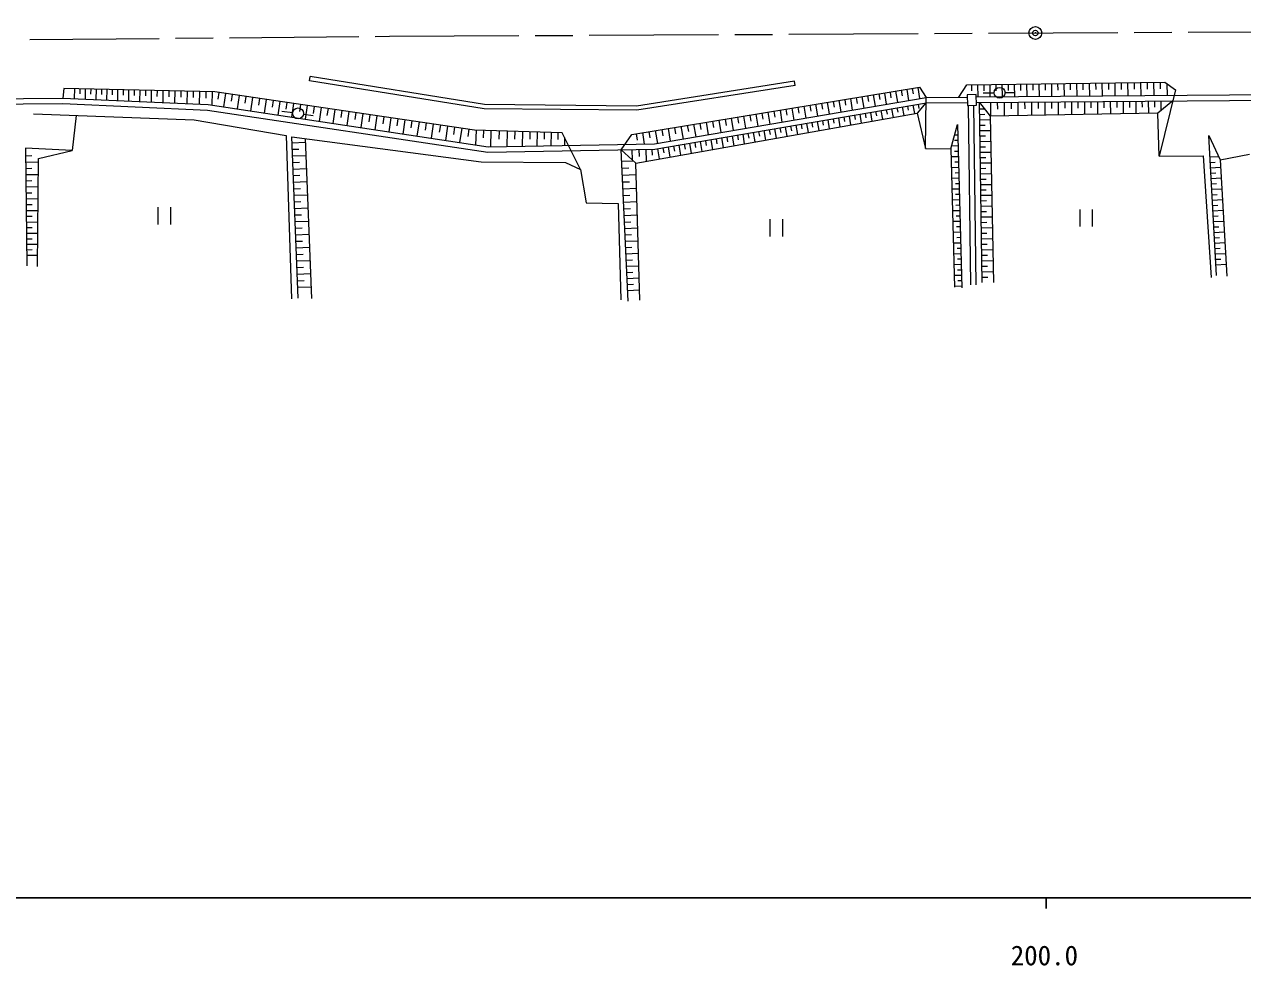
# Model space of a CAD drawing. Units: millimetres, scale not verified. Extents: x 40000 to 680000, y 20000 to 380000.
# Drawn here: x 173342 to 286211, y 198715 to 285937 of the extents above; entities that cross this region are included whole.
import ezdxf
from ezdxf.enums import TextEntityAlignment as Align

# ---------------------------------------------------------------- set-up
doc = ezdxf.new("R2010")
doc.units = ezdxf.units.MM
doc.header["$LTSCALE"] = 1000
doc.header["$PDMODE"] = 32
doc.header["$PDSIZE"] = 500
doc.linetypes.add('CHAIN', pattern=[18.5, 12, -1.5, 3.5, -1.5])
for name, color, linetype, lineweight in [('M-BGD', 7, 'Continuous', 13), ('M-BMK', 2, 'CHAIN', 13), ('M-BMK-SRVR', 3, 'Continuous', 13), ('M-TTL-BAND', 7, 'Continuous', 25)]:
    doc.layers.add(name, color=color, linetype=linetype, lineweight=lineweight)
doc.styles.add('ＭＳ ゴシック', font='')
doc.styles.get('ＭＳ ゴシック').set_extended_font_data('MS Gothic')

msp = doc.modelspace()

# ---------------------------------------------------------------- linework, layer by layer
at = {"layer": 'M-BGD'}
for p, q in [((199770, 280698), (199833, 281093)), ((176986, 280008), (176903, 279100)), ((190998, 279681), (176986, 280008)), ((177986, 279984), (177964, 279052)), ((178486, 279973), (178475, 279507)), ((178986, 279961), (178963, 279008)), ((179486, 279949), (179474, 279473)), ((179985, 279938), (179963, 278963)), ((180485, 279926), (180474, 279439)), ((229616, 275742), (256259, 280104)), ((244749, 280265), (244687, 280660)), ((255602, 279996), (255685, 279486)), ((256112, 280079), (256277, 279068)), ((256259, 280104), (256880, 279171)), ((259906, 279195), (260660, 280319)), ((260660, 280319), (278999, 280568)), ((261099, 280324), (261106, 279763)), ((261660, 280332), (261675, 279209)), ((262221, 280340), (262229, 279778)), ((262783, 280347), (262798, 279218)), ((263348, 280355), (263355, 279790)), ((263912, 280363), (263928, 279227)), ((264480, 280370), (264488, 279803)), ((265048, 280378), (265063, 279236)), ((265619, 280386), (265627, 279815)), ((266190, 280394), (266205, 279245)), ((266764, 280401), (266772, 279827)), ((267338, 280409), (267354, 279254)), ((267916, 280417), (267923, 279840)), ((268493, 280425), (268509, 279264)), ((269074, 280433), (269081, 279852)), ((269654, 280441), (269670, 279273)), ((270238, 280449), (270246, 279865)), ((270822, 280457), (270838, 279282)), ((271409, 280464), (271417, 279877)), ((271996, 280472), (272012, 279292)), ((272587, 280480), (272595, 279890)), ((273177, 280488), (273193, 279301)), ((273771, 280497), (273779, 279903)), ((274365, 280505), (274381, 279310)), ((274962, 280513), (274970, 279916)), ((275559, 280521), (275575, 279320)), ((276160, 280529), (276168, 279929)), ((276760, 280537), (276777, 279329)), ((277364, 280545), (277372, 279942)), ((277968, 280554), (277984, 279339)), ((278575, 280562), (278583, 279955)), ((278999, 280568), (279980, 279877)), ((279185, 280437), (279205, 279349)), ((180985, 279914), (180962, 278919)), ((181485, 279903), (181473, 279405)), ((181985, 279891), (181961, 278874)), ((182493, 279879), (182481, 279371)), ((183002, 279867), (182978, 278829)), ((183521, 279855), (183509, 279336)), ((184040, 279843), (184015, 278783)), ((184570, 279831), (184558, 279301)), ((185101, 279818), (185075, 278736)), ((185642, 279806), (185629, 279264)), ((186183, 279793), (186158, 278687)), ((186736, 279780), (186723, 279227)), ((187289, 279767), (187263, 278638)), ((187854, 279754), (187841, 279190)), ((188418, 279741), (188391, 278588)), ((188995, 279727), (188981, 279151)), ((189571, 279714), (189544, 278537)), ((190160, 279700), (190146, 279112)), ((190749, 279686), (190720, 278447)), ((215041, 276137), (190998, 279681)), ((191365, 279627), (191274, 279013)), ((191978, 279536), (191794, 278285)), ((192604, 279444), (192512, 278818)), ((193230, 279352), (193045, 278096)), ((193858, 279259), (193765, 278631)), ((194486, 279167), (194300, 277906)), ((195116, 279074), (195023, 278444)), ((195746, 278981), (195560, 277716)), ((196378, 278888), (196285, 278255)), ((197011, 278794), (196824, 277525)), ((248271, 278796), (248359, 278258)), ((248809, 278884), (248984, 277817)), ((249343, 278971), (249430, 278438)), ((249876, 279059), (250050, 278000)), ((250406, 279145), (250492, 278616)), ((250935, 279232), (251107, 278181)), ((251461, 279318), (251547, 278793)), ((251986, 279404), (252157, 278361)), ((252508, 279490), (252593, 278968)), ((253029, 279575), (253199, 278540)), ((253547, 279660), (253632, 279142)), ((254065, 279744), (254233, 278717)), ((254578, 279828), (254662, 279315)), ((255092, 279913), (255259, 278893)), ((256835, 274434), (256880, 279171)), ((261525, 279437), (260696, 279415)), ((260696, 279415), (260721, 278428)), ((261551, 278449), (261525, 279437)), ((263196, 279572), (262184, 279548)), ((264195, 279609), (265101, 279630)), ((271554, 278788), (271563, 277585)), ((272155, 278793), (272160, 278191)), ((272756, 278797), (272766, 277605)), ((273353, 278802), (273358, 278206)), ((273949, 278807), (273959, 277624)), ((274541, 278812), (274545, 278220)), ((275132, 278816), (275141, 277644)), ((275718, 278821), (275723, 278235)), ((276305, 278826), (276314, 277663)), ((276886, 278830), (276891, 278249)), ((277467, 278835), (277477, 277682)), ((278044, 278840), (278048, 278263)), ((279732, 278853), (278345, 277696)), ((279980, 279877), (278490, 273734)), ((278620, 278844), (278628, 277932)), ((198201, 277737), (197198, 277869)), ((197645, 278701), (197552, 278066)), ((198280, 278607), (198092, 277334)), ((198917, 278513), (198823, 277877)), ((199554, 278420), (199365, 277141)), ((200193, 278325), (200099, 277686)), ((200832, 278231), (200643, 276948)), ((201474, 278137), (201379, 277495)), ((202115, 278042), (201925, 276755)), ((202759, 277947), (202664, 277304)), ((203402, 277852), (203212, 276561)), ((204048, 277757), (203953, 277111)), ((204694, 277662), (204503, 276366)), ((229997, 273087), (256060, 277713)), ((241670, 277715), (241762, 277153)), ((242233, 277807), (242416, 276690)), ((242791, 277899), (242883, 277340)), ((243350, 277990), (243531, 276882)), ((243904, 278081), (243995, 277527)), ((244458, 278172), (244638, 277072)), ((245008, 278262), (245099, 277712)), ((245559, 278352), (245737, 277260)), ((246104, 278441), (246194, 277895)), ((246650, 278531), (246828, 277447)), ((247192, 278619), (247281, 278078)), ((247734, 278708), (247910, 277633)), ((251226, 277694), (251296, 277286)), ((251719, 277779), (251858, 276968)), ((252211, 277863), (252281, 277458)), ((252704, 277948), (252842, 277142)), ((253197, 278032), (253266, 277629)), ((253690, 278117), (253827, 277317)), ((254183, 278201), (254251, 277801)), ((254675, 278286), (254812, 277492)), ((255168, 278370), (255236, 277973)), ((255661, 278455), (255796, 277667)), ((256875, 278663), (256060, 277713)), ((256060, 277713), (256835, 274434)), ((256154, 278539), (256221, 278145)), ((260721, 278428), (261551, 278449)), ((260770, 278429), (260993, 261792)), ((261269, 278442), (261493, 261799)), ((262087, 262015), (261843, 278710)), ((261843, 278710), (262825, 277442)), ((261852, 278095), (262314, 278101)), ((278345, 277696), (262825, 277442)), ((262843, 278718), (262853, 277442)), ((263481, 278724), (263486, 278085)), ((264119, 278729), (264129, 277463)), ((264752, 278734), (264757, 278101)), ((265384, 278739), (265394, 277484)), ((266012, 278744), (266017, 278116)), ((266639, 278749), (266649, 277504)), ((267261, 278754), (267266, 278132)), ((267883, 278759), (267893, 277525)), ((268500, 278764), (268505, 278147)), ((269117, 278768), (269127, 277545)), ((269729, 278773), (269734, 278162)), ((270341, 278778), (270350, 277565)), ((270947, 278783), (270952, 278176)), ((278490, 273734), (278345, 277696)), ((174175, 277645), (189072, 277076)), ((178136, 277494), (177765, 274238)), ((189072, 277076), (197583, 275646)), ((199194, 277619), (200093, 277500)), ((205342, 277566), (205247, 276918)), ((205990, 277471), (205799, 276170)), ((206641, 277375), (206545, 276725)), ((207291, 277279), (207099, 275974)), ((207944, 277183), (207848, 276530)), ((208597, 277087), (208404, 275777)), ((209252, 276990), (209155, 276335)), ((209907, 276894), (209713, 275579)), ((210564, 276797), (210468, 276139)), ((211222, 276700), (211027, 275380)), ((211882, 276603), (211784, 275943)), ((234761, 276584), (234857, 275995)), ((235350, 276681), (235541, 275512)), ((235935, 276776), (236030, 276192)), ((236519, 276872), (236709, 275712)), ((237099, 276967), (237194, 276387)), ((237679, 277062), (237868, 275910)), ((238255, 277156), (238349, 276580)), ((238831, 277250), (239018, 276108)), ((239402, 277344), (239496, 276773)), ((239973, 277437), (240159, 276303)), ((240540, 277530), (240633, 276963)), ((241107, 277623), (241292, 276498)), ((244819, 276595), (244965, 275744)), ((245312, 276680), (245385, 276254)), ((245805, 276764), (245950, 275919)), ((246298, 276849), (246370, 276426)), ((246791, 276933), (246935, 276094)), ((247283, 277018), (247355, 276598)), ((247776, 277102), (247919, 276268)), ((248269, 277187), (248340, 276770)), ((248762, 277271), (248904, 276443)), ((249255, 277356), (249326, 276942)), ((249747, 277440), (249888, 276618)), ((250240, 277525), (250311, 277114)), ((250733, 277610), (250873, 276793)), ((259162, 274410), (259796, 276671)), ((259796, 276671), (260189, 261529)), ((261859, 277595), (262341, 277602)), ((261866, 277095), (262831, 277109)), ((261874, 276595), (262358, 276602)), ((262825, 277442), (263116, 262031)), ((197583, 275646), (198083, 260499)), ((198710, 260571), (198128, 275510)), ((198128, 275510), (215674, 273202)), ((212541, 276505), (212346, 275181)), ((213203, 276408), (213106, 275746)), ((213865, 276310), (213669, 274981)), ((214530, 276212), (214432, 275548)), ((223165, 275882), (215041, 276137)), ((215196, 276132), (215153, 274758)), ((215883, 276111), (215861, 275423)), ((216570, 276089), (216523, 274585)), ((217322, 276065), (217299, 275313)), ((218074, 276042), (218030, 274612)), ((218789, 276019), (218767, 275304)), ((219505, 275997), (219462, 274637)), ((220185, 275976), (220163, 275296)), ((220865, 275954), (220824, 274661)), ((221511, 275934), (221491, 275288)), ((222158, 275914), (222119, 274685)), ((222772, 275895), (222753, 275280)), ((224870, 272475), (223165, 275882)), ((223384, 275445), (223378, 274707)), ((228632, 274301), (229616, 275742)), ((230010, 275806), (230107, 275214)), ((230603, 275903), (230777, 274839)), ((231196, 276001), (231293, 275408)), ((231789, 276098), (231985, 274902)), ((232387, 276196), (232485, 275598)), ((232985, 276293), (233179, 275106)), ((233579, 276391), (233676, 275797)), ((234172, 276488), (234365, 275310)), ((237920, 275412), (238073, 274521)), ((238413, 275497), (238489, 275051)), ((238906, 275581), (239058, 274695)), ((239398, 275666), (239474, 275223)), ((239891, 275750), (240042, 274870)), ((240384, 275835), (240460, 275395)), ((240877, 275919), (241027, 275045)), ((241370, 276004), (241445, 275567)), ((241862, 276088), (242011, 275220)), ((242355, 276173), (242430, 275739)), ((242848, 276257), (242996, 275395)), ((243341, 276342), (243415, 275910)), ((243834, 276426), (243981, 275569)), ((244326, 276511), (244400, 276082)), ((259822, 275671), (259513, 275663)), ((261881, 276095), (262850, 276109)), ((261888, 275595), (262375, 275602)), ((283797, 262667), (283070, 275643)), ((283070, 275643), (284124, 273389)), ((177765, 274238), (173439, 274456)), ((173439, 274456), (173585, 263552)), ((198149, 274965), (199364, 275012)), ((198173, 274357), (198781, 274381)), ((199351, 275349), (199933, 260529)), ((229280, 260285), (228632, 274301)), ((228632, 274301), (229997, 273087)), ((229631, 274318), (229648, 273398)), ((230277, 274330), (230289, 273684)), ((230923, 274342), (230943, 273255)), ((231467, 274351), (231520, 273815)), ((232006, 274398), (232165, 273472)), ((232499, 274483), (232579, 274020)), ((232992, 274567), (233150, 273647)), ((233485, 274652), (233564, 274191)), ((233978, 274736), (234134, 273822)), ((234470, 274821), (234549, 274363)), ((234963, 274905), (235119, 273996)), ((235456, 274990), (235534, 274535)), ((235949, 275074), (236104, 274171)), ((236442, 275159), (236519, 274707)), ((236934, 275243), (237088, 274346)), ((237427, 275328), (237504, 274879)), ((256835, 274434), (259162, 274410)), ((259162, 274410), (259513, 261581)), ((259848, 274671), (259231, 274655)), ((259835, 275171), (259531, 275163)), ((261896, 275095), (262869, 275109)), ((261903, 274595), (262392, 274602)), ((173449, 273763), (174039, 273771)), ((173457, 273173), (174637, 273189)), ((174566, 263515), (174639, 273511)), ((174639, 273511), (177765, 274238)), ((198197, 273749), (199412, 273797)), ((198220, 273141), (198828, 273165)), ((215674, 273202), (223489, 273129)), ((228680, 273253), (229755, 273303)), ((259874, 273672), (259182, 273654)), ((259861, 274171), (259523, 274163)), ((259887, 273172), (259541, 273163)), ((261910, 274095), (262888, 274109)), ((261918, 273595), (262408, 273602)), ((278490, 273734), (282561, 273753)), ((282561, 273753), (283288, 262485)), ((283182, 273650), (283981, 273694)), ((283210, 273150), (283672, 273176)), ((284124, 273389), (286850, 273898)), ((284124, 273389), (284742, 262594)), ((173464, 272595), (174042, 272603)), ((173472, 272017), (174628, 272032)), ((198244, 272533), (199460, 272581)), ((223489, 273129), (224870, 272475)), ((224870, 272475), (225400, 269388)), ((228710, 272609), (229354, 272638)), ((228740, 271964), (230029, 272024)), ((230371, 260372), (229997, 273087)), ((259900, 272672), (259210, 272654)), ((259913, 272172), (259568, 272163)), ((261925, 273095), (262907, 273109)), ((261932, 272595), (262425, 272602)), ((261939, 272095), (262925, 272110)), ((283238, 272651), (284163, 272703)), ((283265, 272152), (283729, 272178)), ((173480, 271451), (174046, 271458)), ((173487, 270884), (174620, 270899)), ((198268, 271925), (198876, 271949)), ((198291, 271317), (199508, 271364)), ((228769, 271330), (229403, 271360)), ((259926, 271672), (259237, 271654)), ((259939, 271172), (259594, 271163)), ((261947, 271595), (262442, 271602)), ((261954, 271095), (262944, 271110)), ((283293, 271653), (284220, 271705)), ((283321, 271153), (283786, 271179)), ((173494, 270329), (174049, 270337)), ((173502, 269774), (174612, 269789)), ((198315, 270708), (198923, 270732)), ((198339, 270100), (199555, 270147)), ((228798, 270697), (230066, 270755)), ((228827, 270073), (229450, 270102)), ((259952, 270673), (259264, 270655)), ((259965, 270173), (259621, 270164)), ((261961, 270595), (262459, 270603)), ((261969, 270095), (262963, 270110)), ((283349, 270654), (284278, 270706)), ((283377, 270155), (283842, 270181)), ((173509, 269230), (174053, 269238)), ((173516, 268687), (174604, 268701)), ((185715, 269002), (185715, 267402)), ((186915, 267402), (186915, 269002)), ((198362, 269491), (198971, 269515)), ((198386, 268883), (199603, 268930)), ((225400, 269388), (228356, 269340)), ((228356, 269340), (228617, 260399)), ((228856, 269450), (230103, 269508)), ((228884, 268837), (229497, 268865)), ((259978, 269673), (259292, 269655)), ((260004, 268673), (259319, 268655)), ((259991, 269173), (259648, 269164)), ((261976, 269595), (262475, 269603)), ((261983, 269095), (262982, 269110)), ((271116, 268795), (271116, 267195)), ((272316, 267195), (272316, 268795)), ((283405, 269656), (284335, 269708)), ((283433, 269157), (283899, 269183)), ((283461, 268657), (284392, 268709)), ((173523, 268154), (174056, 268161)), ((173531, 267621), (174596, 267635)), ((198410, 268274), (199019, 268298)), ((198433, 267665), (199651, 267713)), ((228913, 268224), (230139, 268281)), ((228941, 267621), (229543, 267649)), ((242411, 267875), (242411, 266275)), ((243611, 266275), (243611, 267875)), ((260030, 267674), (259346, 267656)), ((260017, 268173), (259674, 268164)), ((261991, 268594), (262492, 268601)), ((261998, 268093), (263001, 268107)), ((262005, 267589), (262509, 267597)), ((283489, 268158), (283955, 268184)), ((283517, 267659), (284449, 267711)), ((173538, 267099), (174060, 267106)), ((173544, 266577), (174589, 266591)), ((198457, 267056), (199066, 267080)), ((198481, 266447), (199699, 266494)), ((228969, 267019), (230174, 267074)), ((228996, 266426), (229589, 266453)), ((260056, 266674), (259374, 266656)), ((260043, 267174), (259701, 267165)), ((262013, 267086), (263020, 267100)), ((262020, 266580), (262526, 266587)), ((283545, 267160), (284012, 267186)), ((283573, 266660), (284506, 266713)), ((173551, 266066), (174063, 266072)), ((173558, 265554), (174581, 265568)), ((198505, 265838), (199114, 265862)), ((198528, 265229), (199747, 265276)), ((229023, 265833), (230209, 265888)), ((229050, 265250), (229633, 265277)), ((260081, 265674), (259401, 265657)), ((260069, 266174), (259728, 266165)), ((262028, 266074), (263039, 266089)), ((262035, 265566), (262543, 265574)), ((283601, 266161), (284068, 266187)), ((283629, 265662), (284563, 265714)), ((173565, 265053), (174066, 265060)), ((173571, 264552), (174574, 264565)), ((198552, 264619), (199161, 264643)), ((229077, 264667), (230243, 264721)), ((229104, 264094), (229677, 264120)), ((260107, 264675), (259428, 264657)), ((260094, 265174), (259754, 265166)), ((260120, 264175), (259781, 264166)), ((262042, 265059), (263058, 265074)), ((262050, 264549), (262560, 264556)), ((283657, 265163), (284125, 265189)), ((283685, 264664), (284620, 264716)), ((283713, 264164), (284181, 264191)), ((198576, 264010), (199795, 264057)), ((198599, 263400), (199209, 263424)), ((229130, 263521), (230277, 263574)), ((260133, 263675), (259456, 263657)), ((260146, 263175), (259808, 263166)), ((262057, 264039), (263077, 264054)), ((262065, 263527), (262577, 263534)), ((262072, 263014), (263097, 263029)), ((283741, 263665), (284678, 263718)), ((198623, 262790), (199842, 262838)), ((198647, 262180), (199257, 262204)), ((229157, 262957), (229720, 262983)), ((229183, 262393), (230310, 262445)), ((229208, 261839), (229763, 261864)), ((260159, 262675), (259483, 262658)), ((260172, 262175), (259834, 262167)), ((262080, 262502), (262592, 262510)), ((198671, 261571), (199890, 261618)), ((229234, 261284), (230343, 261336)), ((260185, 261676), (259510, 261658))]:
    msp.add_line(p, q, dxfattribs=at)
for points in [[(244687, 280660), (230044, 278372), (215968, 278516), (199833, 281093)], [(244749, 280265), (230073, 277971), (215934, 278117), (199770, 280698)], [(67283, 276566), (71036, 276744), (94759, 277992), (110842, 278519), (161729, 279584), (165920, 278999), (176903, 279100), (190369, 278500), (216321, 274581), (231718, 274856), (256880, 279171), (260701, 279201)], [(74451, 276423), (94780, 277493), (110856, 278019), (161700, 279083), (165887, 278498), (176894, 278599), (190320, 278001), (216288, 274080), (231765, 274357), (256924, 278671), (260714, 278701)], [(261531, 279208), (320158, 279675), (369530, 276864)], [(261544, 278708), (320146, 279175), (369523, 276363)]]:
    msp.add_lwpolyline(points, dxfattribs=at)
for centre in [(263695, 279601), (198699, 277688)]:
    msp.add_circle(centre, 500, dxfattribs=at)
at = {"layer": 'M-BMK'}
for p, q in [((207159, 284831), (423826, 285937)), ((118345, 284034), (207159, 284831))]:
    msp.add_line(p, q, dxfattribs=at)
at = {"layer": 'M-BMK-SRVR'}
msp.add_circle((267007, 285137), 600, dxfattribs=at)
msp.add_point((267007, 285137), dxfattribs=at)
at = {"layer": 'M-TTL-BAND'}
for p, q in [((40000, 205000), (579000, 205000)), ((268000, 205000), (268000, 204000))]:
    msp.add_line(p, q, dxfattribs=at)

# ---------------------------------------------------------------- texts
at = {"layer": 'M-TTL-BAND', "style": 'ＭＳ ゴシック'}
msp.add_text('200.0', height=1833, dxfattribs=at).set_placement((267844, 198195), align=Align.BOTTOM_CENTER)

doc.saveas('drawing.dxf')
